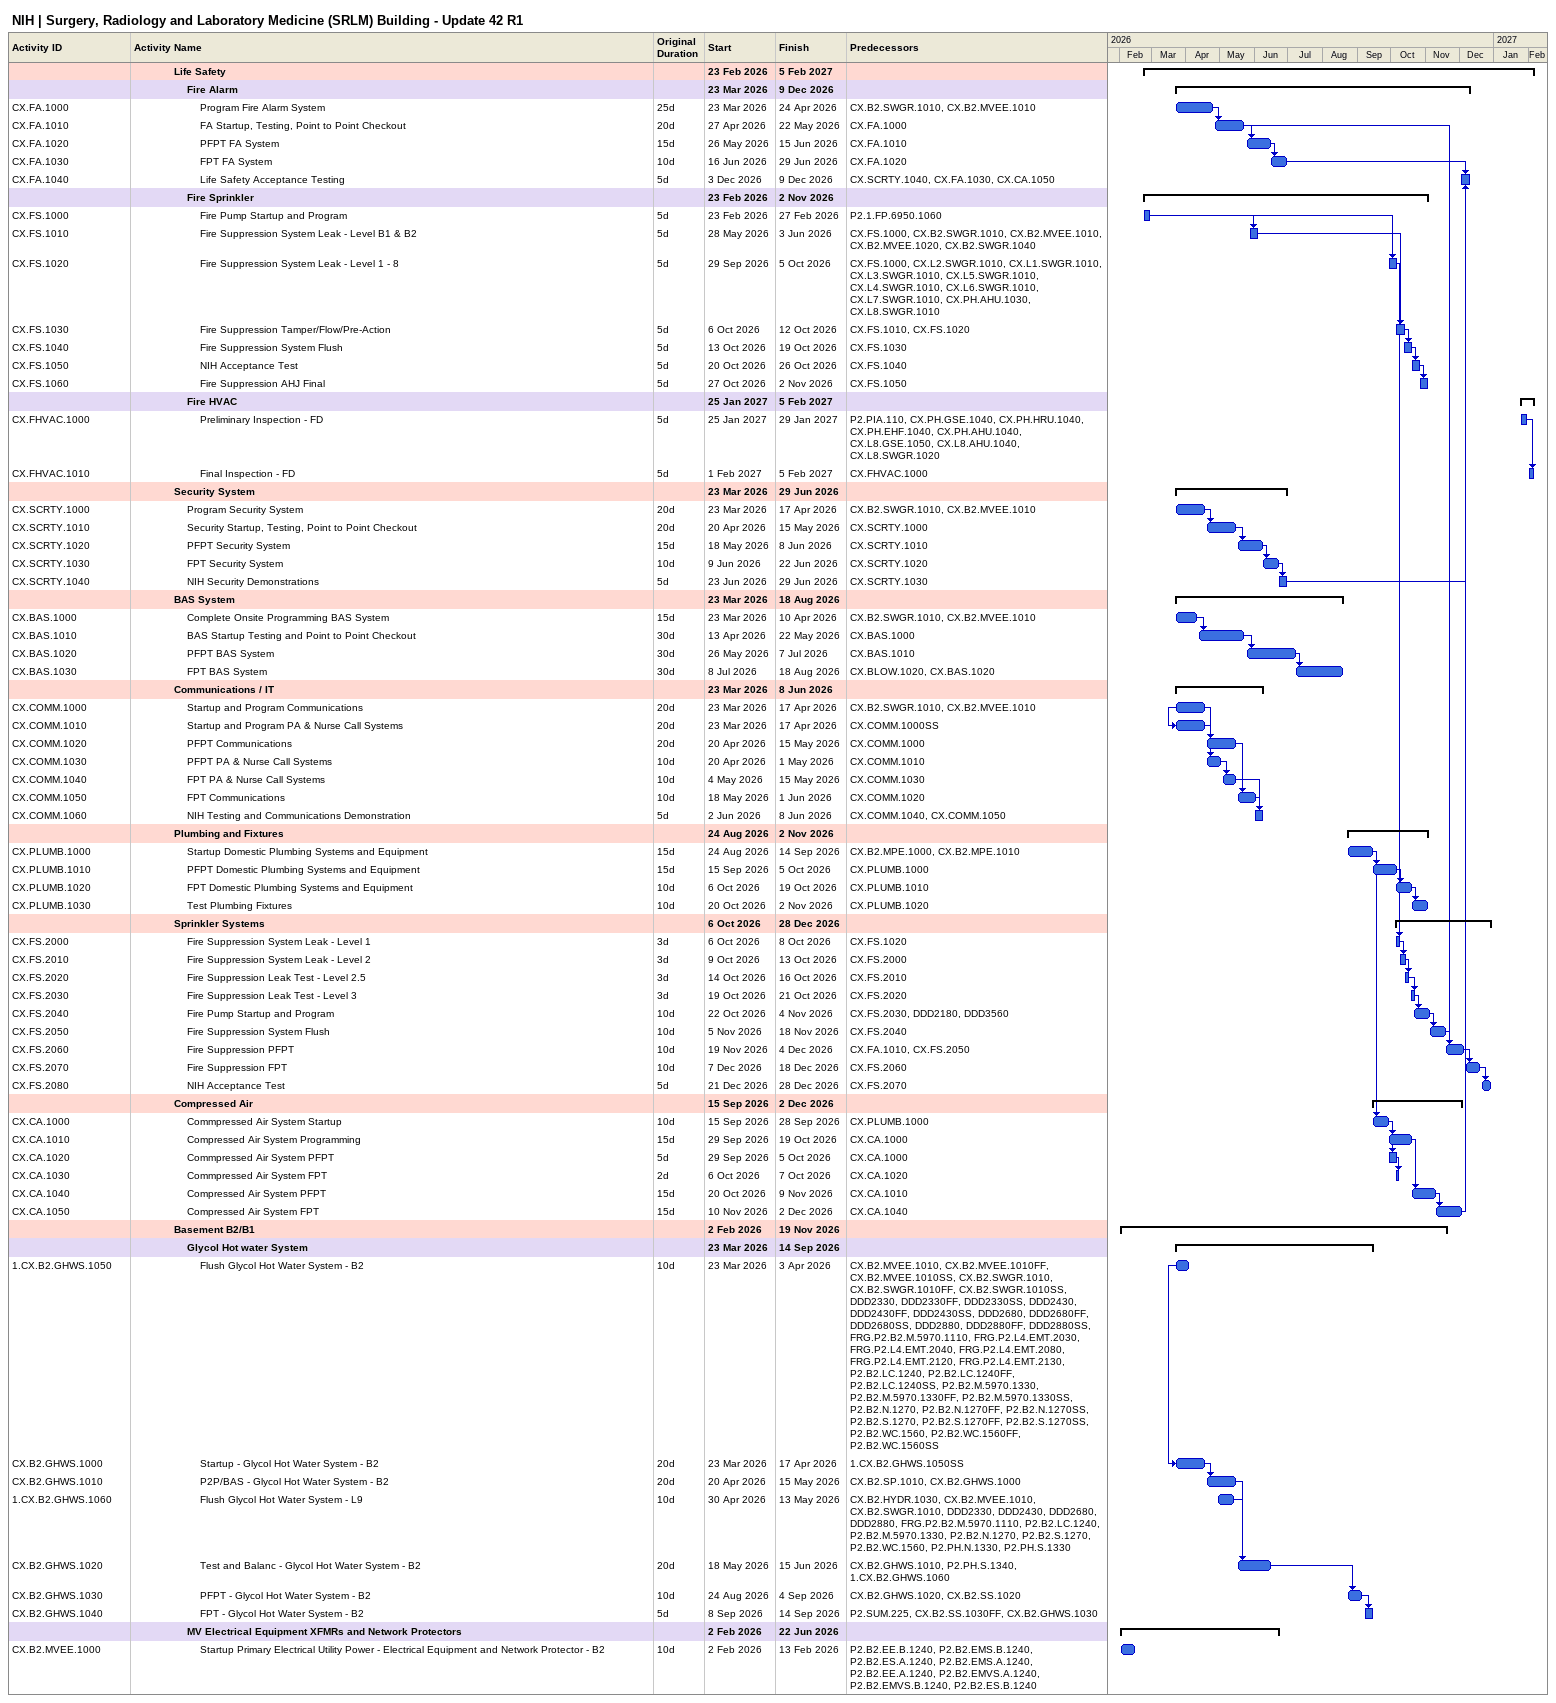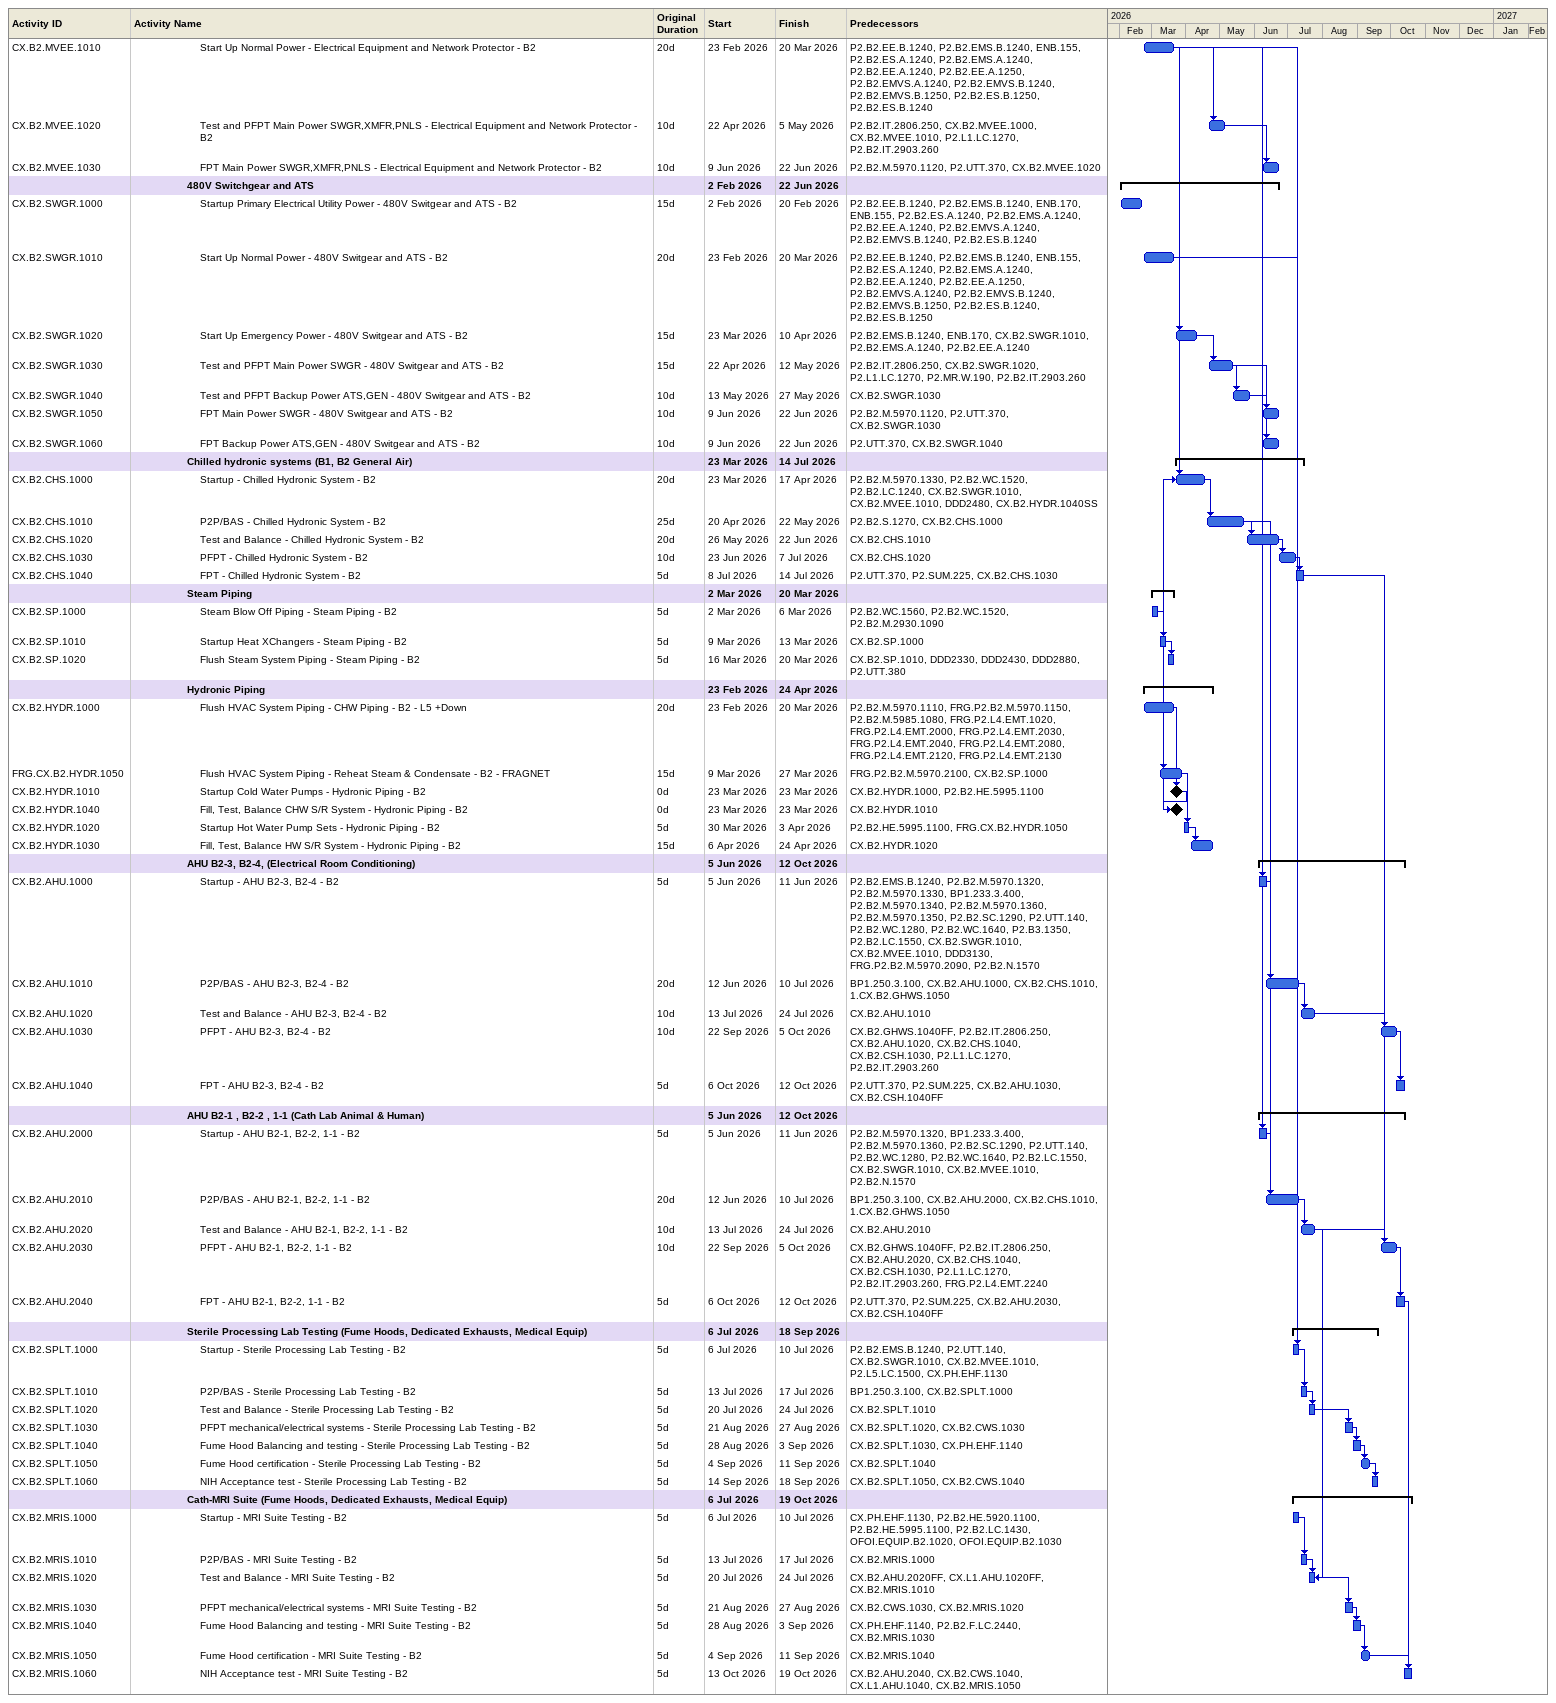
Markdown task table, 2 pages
NIH | Surgery, Radiology and Laboratory Medicine (SRLM) Building - Update 42 R1

| ID | Level | Task | Original duration | Start | Finish | Predecessors |
|---|---|---|---|---|---|---|
|  | 4 | **Life Safety** |  | 2026-02-23 | 2027-02-05 |  |
|  | 5 | **Fire Alarm** |  | 2026-03-23 | 2026-12-09 |  |
| CX.FA.1000 | 6 | Program Fire Alarm System | 25d | 2026-03-23 | 2026-04-24 | CX.B2.SWGR.1010, CX.B2.MVEE.1010 |
| CX.FA.1010 | 6 | FA Startup, Testing, Point to Point Checkout | 20d | 2026-04-27 | 2026-05-22 | CX.FA.1000 |
| CX.FA.1020 | 6 | PFPT FA System | 15d | 2026-05-26 | 2026-06-15 | CX.FA.1010 |
| CX.FA.1030 | 6 | FPT FA System | 10d | 2026-06-16 | 2026-06-29 | CX.FA.1020 |
| CX.FA.1040 | 6 | Life Safety Acceptance Testing | 5d | 2026-12-03 | 2026-12-09 | CX.SCRTY.1040, CX.FA.1030, CX.CA.1050 |
|  | 5 | **Fire Sprinkler** |  | 2026-02-23 | 2026-11-02 |  |
| CX.FS.1000 | 6 | Fire Pump Startup and Program | 5d | 2026-02-23 | 2026-02-27 | P2.1.FP.6950.1060 |
| CX.FS.1010 | 6 | Fire Suppression System Leak - Level B1 & B2 | 5d | 2026-05-28 | 2026-06-03 | CX.FS.1000, CX.B2.SWGR.1010, CX.B2.MVEE.1010, CX.B2.MVEE.1020, CX.B2.SWGR.1040 |
| CX.FS.1020 | 6 | Fire Suppression System Leak - Level 1 - 8 | 5d | 2026-09-29 | 2026-10-05 | CX.FS.1000, CX.L2.SWGR.1010, CX.L1.SWGR.1010, CX.L3.SWGR.1010, CX.L5.SWGR.1010, CX.L4.SWGR.1010, CX.L6.SWGR.1010, CX.L7.SWGR.1010, CX.PH.AHU.1030, CX.L8.SWGR.1010 |
| CX.FS.1030 | 6 | Fire Suppression Tamper/Flow/Pre-Action | 5d | 2026-10-06 | 2026-10-12 | CX.FS.1010, CX.FS.1020 |
| CX.FS.1040 | 6 | Fire Suppression System Flush | 5d | 2026-10-13 | 2026-10-19 | CX.FS.1030 |
| CX.FS.1050 | 6 | NIH Acceptance Test | 5d | 2026-10-20 | 2026-10-26 | CX.FS.1040 |
| CX.FS.1060 | 6 | Fire Suppression AHJ Final | 5d | 2026-10-27 | 2026-11-02 | CX.FS.1050 |
|  | 5 | **Fire HVAC** |  | 2027-01-25 | 2027-02-05 |  |
| CX.FHVAC.1000 | 6 | Preliminary Inspection - FD | 5d | 2027-01-25 | 2027-01-29 | P2.PIA.110, CX.PH.GSE.1040, CX.PH.HRU.1040, CX.PH.EHF.1040, CX.PH.AHU.1040, CX.L8.GSE.1050, CX.L8.AHU.1040, CX.L8.SWGR.1020 |
| CX.FHVAC.1010 | 6 | Final Inspection - FD | 5d | 2027-02-01 | 2027-02-05 | CX.FHVAC.1000 |
|  | 4 | **Security System** |  | 2026-03-23 | 2026-06-29 |  |
| CX.SCRTY.1000 | 5 | Program Security System | 20d | 2026-03-23 | 2026-04-17 | CX.B2.SWGR.1010, CX.B2.MVEE.1010 |
| CX.SCRTY.1010 | 5 | Security Startup, Testing, Point to Point Checkout | 20d | 2026-04-20 | 2026-05-15 | CX.SCRTY.1000 |
| CX.SCRTY.1020 | 5 | PFPT Security System | 15d | 2026-05-18 | 2026-06-08 | CX.SCRTY.1010 |
| CX.SCRTY.1030 | 5 | FPT Security System | 10d | 2026-06-09 | 2026-06-22 | CX.SCRTY.1020 |
| CX.SCRTY.1040 | 5 | NIH Security Demonstrations | 5d | 2026-06-23 | 2026-06-29 | CX.SCRTY.1030 |
|  | 4 | **BAS System** |  | 2026-03-23 | 2026-08-18 |  |
| CX.BAS.1000 | 5 | Complete Onsite Programming BAS System | 15d | 2026-03-23 | 2026-04-10 | CX.B2.SWGR.1010, CX.B2.MVEE.1010 |
| CX.BAS.1010 | 5 | BAS Startup Testing and Point to Point Checkout | 30d | 2026-04-13 | 2026-05-22 | CX.BAS.1000 |
| CX.BAS.1020 | 5 | PFPT BAS System | 30d | 2026-05-26 | 2026-07-07 | CX.BAS.1010 |
| CX.BAS.1030 | 5 | FPT BAS System | 30d | 2026-07-08 | 2026-08-18 | CX.BLOW.1020, CX.BAS.1020 |
|  | 4 | **Communications / IT** |  | 2026-03-23 | 2026-06-08 |  |
| CX.COMM.1000 | 5 | Startup and Program Communications | 20d | 2026-03-23 | 2026-04-17 | CX.B2.SWGR.1010, CX.B2.MVEE.1010 |
| CX.COMM.1010 | 5 | Startup and Program PA & Nurse Call Systems | 20d | 2026-03-23 | 2026-04-17 | CX.COMM.1000SS |
| CX.COMM.1020 | 5 | PFPT Communications | 20d | 2026-04-20 | 2026-05-15 | CX.COMM.1000 |
| CX.COMM.1030 | 5 | PFPT PA & Nurse Call Systems | 10d | 2026-04-20 | 2026-05-01 | CX.COMM.1010 |
| CX.COMM.1040 | 5 | FPT PA & Nurse Call Systems | 10d | 2026-05-04 | 2026-05-15 | CX.COMM.1030 |
| CX.COMM.1050 | 5 | FPT Communications | 10d | 2026-05-18 | 2026-06-01 | CX.COMM.1020 |
| CX.COMM.1060 | 5 | NIH Testing and Communications Demonstration | 5d | 2026-06-02 | 2026-06-08 | CX.COMM.1040, CX.COMM.1050 |
|  | 4 | **Plumbing and Fixtures** |  | 2026-08-24 | 2026-11-02 |  |
| CX.PLUMB.1000 | 5 | Startup Domestic Plumbing Systems and Equipment | 15d | 2026-08-24 | 2026-09-14 | CX.B2.MPE.1000, CX.B2.MPE.1010 |
| CX.PLUMB.1010 | 5 | PFPT Domestic Plumbing Systems and Equipment | 15d | 2026-09-15 | 2026-10-05 | CX.PLUMB.1000 |
| CX.PLUMB.1020 | 5 | FPT Domestic Plumbing Systems and Equipment | 10d | 2026-10-06 | 2026-10-19 | CX.PLUMB.1010 |
| CX.PLUMB.1030 | 5 | Test Plumbing Fixtures | 10d | 2026-10-20 | 2026-11-02 | CX.PLUMB.1020 |
|  | 4 | **Sprinkler Systems** |  | 2026-10-06 | 2026-12-28 |  |
| CX.FS.2000 | 5 | Fire Suppression System Leak - Level 1 | 3d | 2026-10-06 | 2026-10-08 | CX.FS.1020 |
| CX.FS.2010 | 5 | Fire Suppression System Leak - Level 2 | 3d | 2026-10-09 | 2026-10-13 | CX.FS.2000 |
| CX.FS.2020 | 5 | Fire Suppression Leak Test - Level 2.5 | 3d | 2026-10-14 | 2026-10-16 | CX.FS.2010 |
| CX.FS.2030 | 5 | Fire Suppression Leak Test - Level 3 | 3d | 2026-10-19 | 2026-10-21 | CX.FS.2020 |
| CX.FS.2040 | 5 | Fire Pump Startup and Program | 10d | 2026-10-22 | 2026-11-04 | CX.FS.2030, DDD2180, DDD3560 |
| CX.FS.2050 | 5 | Fire Suppression System Flush | 10d | 2026-11-05 | 2026-11-18 | CX.FS.2040 |
| CX.FS.2060 | 5 | Fire Suppression PFPT | 10d | 2026-11-19 | 2026-12-04 | CX.FA.1010, CX.FS.2050 |
| CX.FS.2070 | 5 | Fire Suppression FPT | 10d | 2026-12-07 | 2026-12-18 | CX.FS.2060 |
| CX.FS.2080 | 5 | NIH Acceptance Test | 5d | 2026-12-21 | 2026-12-28 | CX.FS.2070 |
|  | 4 | **Compressed Air** |  | 2026-09-15 | 2026-12-02 |  |
| CX.CA.1000 | 5 | Commpressed Air System Startup | 10d | 2026-09-15 | 2026-09-28 | CX.PLUMB.1000 |
| CX.CA.1010 | 5 | Compressed Air System Programming | 15d | 2026-09-29 | 2026-10-19 | CX.CA.1000 |
| CX.CA.1020 | 5 | Commpressed Air System PFPT | 5d | 2026-09-29 | 2026-10-05 | CX.CA.1000 |
| CX.CA.1030 | 5 | Commpressed Air System FPT | 2d | 2026-10-06 | 2026-10-07 | CX.CA.1020 |
| CX.CA.1040 | 5 | Compressed Air System PFPT | 15d | 2026-10-20 | 2026-11-09 | CX.CA.1010 |
| CX.CA.1050 | 5 | Compressed Air System FPT | 15d | 2026-11-10 | 2026-12-02 | CX.CA.1040 |
|  | 4 | **Basement B2/B1** |  | 2026-02-02 | 2026-11-19 |  |
|  | 5 | **Glycol Hot water System** |  | 2026-03-23 | 2026-09-14 |  |
| 1.CX.B2.GHWS.1050 | 6 | Flush Glycol Hot Water System - B2 | 10d | 2026-03-23 | 2026-04-03 | CX.B2.MVEE.1010, CX.B2.MVEE.1010FF, CX.B2.MVEE.1010SS, CX.B2.SWGR.1010, CX.B2.SWGR.1010FF, CX.B2.SWGR.1010SS, DDD2330, DDD2330FF, DDD2330SS, DDD2430, DDD2430FF, DDD2430SS, DDD2680, DDD2680FF, DDD2680SS, DDD2880, DDD2880FF, DDD2880SS, FRG.P2.B2.M.5970.1110, FRG.P2.L4.EMT.2030, FRG.P2.L4.EMT.2040, FRG.P2.L4.EMT.2080, FRG.P2.L4.EMT.2120, FRG.P2.L4.EMT.2130, P2.B2.LC.1240, P2.B2.LC.1240FF, P2.B2.LC.1240SS, P2.B2.M.5970.1330, P2.B2.M.5970.1330FF, P2.B2.M.5970.1330SS, P2.B2.N.1270, P2.B2.N.1270FF, P2.B2.N.1270SS, P2.B2.S.1270, P2.B2.S.1270FF, P2.B2.S.1270SS, P2.B2.WC.1560, P2.B2.WC.1560FF, P2.B2.WC.1560SS |
| CX.B2.GHWS.1000 | 6 | Startup - Glycol Hot Water System - B2 | 20d | 2026-03-23 | 2026-04-17 | 1.CX.B2.GHWS.1050SS |
| CX.B2.GHWS.1010 | 6 | P2P/BAS - Glycol Hot Water System - B2 | 20d | 2026-04-20 | 2026-05-15 | CX.B2.SP.1010, CX.B2.GHWS.1000 |
| 1.CX.B2.GHWS.1060 | 6 | Flush Glycol Hot Water System - L9 | 10d | 2026-04-30 | 2026-05-13 | CX.B2.HYDR.1030, CX.B2.MVEE.1010, CX.B2.SWGR.1010, DDD2330, DDD2430, DDD2680, DDD2880, FRG.P2.B2.M.5970.1110, P2.B2.LC.1240, P2.B2.M.5970.1330, P2.B2.N.1270, P2.B2.S.1270, P2.B2.WC.1560, P2.PH.N.1330, P2.PH.S.1330 |
| CX.B2.GHWS.1020 | 6 | Test and Balanc - Glycol Hot Water System - B2 | 20d | 2026-05-18 | 2026-06-15 | CX.B2.GHWS.1010, P2.PH.S.1340, 1.CX.B2.GHWS.1060 |
| CX.B2.GHWS.1030 | 6 | PFPT - Glycol Hot Water System - B2 | 10d | 2026-08-24 | 2026-09-04 | CX.B2.GHWS.1020, CX.B2.SS.1020 |
| CX.B2.GHWS.1040 | 6 | FPT - Glycol Hot Water System - B2 | 5d | 2026-09-08 | 2026-09-14 | P2.SUM.225, CX.B2.SS.1030FF, CX.B2.GHWS.1030 |
|  | 5 | **MV Electrical Equipment XFMRs and Network Protectors** |  | 2026-02-02 | 2026-06-22 |  |
| CX.B2.MVEE.1000 | 6 | Startup Primary Electrical Utility Power - Electrical Equipment and Network Protector - B2 | 10d | 2026-02-02 | 2026-02-13 | P2.B2.EE.B.1240, P2.B2.EMS.B.1240, P2.B2.ES.A.1240, P2.B2.EMS.A.1240, P2.B2.EE.A.1240, P2.B2.EMVS.A.1240, P2.B2.EMVS.B.1240, P2.B2.ES.B.1240 |
| CX.B2.MVEE.1010 | 6 | Start Up Normal Power - Electrical Equipment and Network Protector - B2 | 20d | 2026-02-23 | 2026-03-20 | P2.B2.EE.B.1240, P2.B2.EMS.B.1240, ENB.155, P2.B2.ES.A.1240, P2.B2.EMS.A.1240, P2.B2.EE.A.1240, P2.B2.EE.A.1250, P2.B2.EMVS.A.1240, P2.B2.EMVS.B.1240, P2.B2.EMVS.B.1250, P2.B2.ES.B.1250, P2.B2.ES.B.1240 |
| CX.B2.MVEE.1020 | 6 | Test and PFPT Main Power SWGR,XMFR,PNLS - Electrical Equipment and Network Protector - B2 | 10d | 2026-04-22 | 2026-05-05 | P2.B2.IT.2806.250, CX.B2.MVEE.1000, CX.B2.MVEE.1010, P2.L1.LC.1270, P2.B2.IT.2903.260 |
| CX.B2.MVEE.1030 | 6 | FPT Main Power SWGR,XMFR,PNLS - Electrical Equipment and Network Protector - B2 | 10d | 2026-06-09 | 2026-06-22 | P2.B2.M.5970.1120, P2.UTT.370, CX.B2.MVEE.1020 |
|  | 5 | **480V Switchgear and ATS** |  | 2026-02-02 | 2026-06-22 |  |
| CX.B2.SWGR.1000 | 6 | Startup Primary Electrical Utility Power - 480V Switgear and ATS - B2 | 15d | 2026-02-02 | 2026-02-20 | P2.B2.EE.B.1240, P2.B2.EMS.B.1240, ENB.170, ENB.155, P2.B2.ES.A.1240, P2.B2.EMS.A.1240, P2.B2.EE.A.1240, P2.B2.EMVS.A.1240, P2.B2.EMVS.B.1240, P2.B2.ES.B.1240 |
| CX.B2.SWGR.1010 | 6 | Start Up Normal Power - 480V Switgear and ATS - B2 | 20d | 2026-02-23 | 2026-03-20 | P2.B2.EE.B.1240, P2.B2.EMS.B.1240, ENB.155, P2.B2.ES.A.1240, P2.B2.EMS.A.1240, P2.B2.EE.A.1240, P2.B2.EE.A.1250, P2.B2.EMVS.A.1240, P2.B2.EMVS.B.1240, P2.B2.EMVS.B.1250, P2.B2.ES.B.1240, P2.B2.ES.B.1250 |
| CX.B2.SWGR.1020 | 6 | Start Up Emergency Power - 480V Switgear and ATS - B2 | 15d | 2026-03-23 | 2026-04-10 | P2.B2.EMS.B.1240, ENB.170, CX.B2.SWGR.1010, P2.B2.EMS.A.1240, P2.B2.EE.A.1240 |
| CX.B2.SWGR.1030 | 6 | Test and PFPT Main Power SWGR - 480V Switgear and ATS - B2 | 15d | 2026-04-22 | 2026-05-12 | P2.B2.IT.2806.250, CX.B2.SWGR.1020, P2.L1.LC.1270, P2.MR.W.190, P2.B2.IT.2903.260 |
| CX.B2.SWGR.1040 | 6 | Test and PFPT Backup Power ATS,GEN - 480V Switgear and ATS - B2 | 10d | 2026-05-13 | 2026-05-27 | CX.B2.SWGR.1030 |
| CX.B2.SWGR.1050 | 6 | FPT Main Power SWGR - 480V Switgear and ATS - B2 | 10d | 2026-06-09 | 2026-06-22 | P2.B2.M.5970.1120, P2.UTT.370, CX.B2.SWGR.1030 |
| CX.B2.SWGR.1060 | 6 | FPT Backup Power ATS,GEN - 480V Switgear and ATS - B2 | 10d | 2026-06-09 | 2026-06-22 | P2.UTT.370, CX.B2.SWGR.1040 |
|  | 5 | **Chilled hydronic systems (B1, B2 General Air)** |  | 2026-03-23 | 2026-07-14 |  |
| CX.B2.CHS.1000 | 6 | Startup - Chilled Hydronic System - B2 | 20d | 2026-03-23 | 2026-04-17 | P2.B2.M.5970.1330, P2.B2.WC.1520, P2.B2.LC.1240, CX.B2.SWGR.1010, CX.B2.MVEE.1010, DDD2480, CX.B2.HYDR.1040SS |
| CX.B2.CHS.1010 | 6 | P2P/BAS - Chilled Hydronic System - B2 | 25d | 2026-04-20 | 2026-05-22 | P2.B2.S.1270, CX.B2.CHS.1000 |
| CX.B2.CHS.1020 | 6 | Test and Balance - Chilled Hydronic System - B2 | 20d | 2026-05-26 | 2026-06-22 | CX.B2.CHS.1010 |
| CX.B2.CHS.1030 | 6 | PFPT - Chilled Hydronic System - B2 | 10d | 2026-06-23 | 2026-07-07 | CX.B2.CHS.1020 |
| CX.B2.CHS.1040 | 6 | FPT - Chilled Hydronic System - B2 | 5d | 2026-07-08 | 2026-07-14 | P2.UTT.370, P2.SUM.225, CX.B2.CHS.1030 |
|  | 5 | **Steam Piping** |  | 2026-03-02 | 2026-03-20 |  |
| CX.B2.SP.1000 | 6 | Steam Blow Off Piping - Steam Piping - B2 | 5d | 2026-03-02 | 2026-03-06 | P2.B2.WC.1560, P2.B2.WC.1520, P2.B2.M.2930.1090 |
| CX.B2.SP.1010 | 6 | Startup Heat XChangers - Steam Piping - B2 | 5d | 2026-03-09 | 2026-03-13 | CX.B2.SP.1000 |
| CX.B2.SP.1020 | 6 | Flush Steam System Piping - Steam Piping - B2 | 5d | 2026-03-16 | 2026-03-20 | CX.B2.SP.1010, DDD2330, DDD2430, DDD2880, P2.UTT.380 |
|  | 5 | **Hydronic Piping** |  | 2026-02-23 | 2026-04-24 |  |
| CX.B2.HYDR.1000 | 6 | Flush HVAC System Piping - CHW Piping - B2 - L5 +Down | 20d | 2026-02-23 | 2026-03-20 | P2.B2.M.5970.1110, FRG.P2.B2.M.5970.1150, P2.B2.M.5985.1080, FRG.P2.L4.EMT.1020, FRG.P2.L4.EMT.2000, FRG.P2.L4.EMT.2030, FRG.P2.L4.EMT.2040, FRG.P2.L4.EMT.2080, FRG.P2.L4.EMT.2120, FRG.P2.L4.EMT.2130 |
| FRG.CX.B2.HYDR.1050 | 6 | Flush HVAC System Piping - Reheat Steam & Condensate - B2 - FRAGNET | 15d | 2026-03-09 | 2026-03-27 | FRG.P2.B2.M.5970.2100, CX.B2.SP.1000 |
| CX.B2.HYDR.1010 | 6 | Startup Cold Water Pumps - Hydronic Piping - B2 | 0d | 2026-03-23 | 2026-03-23 | CX.B2.HYDR.1000, P2.B2.HE.5995.1100 |
| CX.B2.HYDR.1040 | 6 | Fill, Test, Balance CHW S/R System - Hydronic Piping - B2 | 0d | 2026-03-23 | 2026-03-23 | CX.B2.HYDR.1010 |
| CX.B2.HYDR.1020 | 6 | Startup Hot Water Pump Sets - Hydronic Piping - B2 | 5d | 2026-03-30 | 2026-04-03 | P2.B2.HE.5995.1100, FRG.CX.B2.HYDR.1050 |
| CX.B2.HYDR.1030 | 6 | Fill, Test, Balance HW S/R System - Hydronic Piping - B2 | 15d | 2026-04-06 | 2026-04-24 | CX.B2.HYDR.1020 |
|  | 5 | **AHU B2-3, B2-4, (Electrical Room Conditioning)** |  | 2026-06-05 | 2026-10-12 |  |
| CX.B2.AHU.1000 | 6 | Startup - AHU B2-3, B2-4 - B2 | 5d | 2026-06-05 | 2026-06-11 | P2.B2.EMS.B.1240, P2.B2.M.5970.1320, P2.B2.M.5970.1330, BP1.233.3.400, P2.B2.M.5970.1340, P2.B2.M.5970.1360, P2.B2.M.5970.1350, P2.B2.SC.1290, P2.UTT.140, P2.B2.WC.1280, P2.B2.WC.1640, P2.B3.1350, P2.B2.LC.1550, CX.B2.SWGR.1010, CX.B2.MVEE.1010, DDD3130, FRG.P2.B2.M.5970.2090, P2.B2.N.1570 |
| CX.B2.AHU.1010 | 6 | P2P/BAS - AHU B2-3, B2-4 - B2 | 20d | 2026-06-12 | 2026-07-10 | BP1.250.3.100, CX.B2.AHU.1000, CX.B2.CHS.1010, 1.CX.B2.GHWS.1050 |
| CX.B2.AHU.1020 | 6 | Test and Balance - AHU B2-3, B2-4 - B2 | 10d | 2026-07-13 | 2026-07-24 | CX.B2.AHU.1010 |
| CX.B2.AHU.1030 | 6 | PFPT - AHU B2-3, B2-4 - B2 | 10d | 2026-09-22 | 2026-10-05 | CX.B2.GHWS.1040FF, P2.B2.IT.2806.250, CX.B2.AHU.1020, CX.B2.CHS.1040, CX.B2.CSH.1030, P2.L1.LC.1270, P2.B2.IT.2903.260 |
| CX.B2.AHU.1040 | 6 | FPT - AHU B2-3, B2-4 - B2 | 5d | 2026-10-06 | 2026-10-12 | P2.UTT.370, P2.SUM.225, CX.B2.AHU.1030, CX.B2.CSH.1040FF |
|  | 5 | **AHU B2-1 , B2-2 , 1-1 (Cath Lab Animal & Human)** |  | 2026-06-05 | 2026-10-12 |  |
| CX.B2.AHU.2000 | 6 | Startup - AHU B2-1, B2-2, 1-1 - B2 | 5d | 2026-06-05 | 2026-06-11 | P2.B2.M.5970.1320, BP1.233.3.400, P2.B2.M.5970.1360, P2.B2.SC.1290, P2.UTT.140, P2.B2.WC.1280, P2.B2.WC.1640, P2.B2.LC.1550, CX.B2.SWGR.1010, CX.B2.MVEE.1010, P2.B2.N.1570 |
| CX.B2.AHU.2010 | 6 | P2P/BAS - AHU B2-1, B2-2, 1-1 - B2 | 20d | 2026-06-12 | 2026-07-10 | BP1.250.3.100, CX.B2.AHU.2000, CX.B2.CHS.1010, 1.CX.B2.GHWS.1050 |
| CX.B2.AHU.2020 | 6 | Test and Balance - AHU B2-1, B2-2, 1-1 - B2 | 10d | 2026-07-13 | 2026-07-24 | CX.B2.AHU.2010 |
| CX.B2.AHU.2030 | 6 | PFPT - AHU B2-1, B2-2, 1-1 - B2 | 10d | 2026-09-22 | 2026-10-05 | CX.B2.GHWS.1040FF, P2.B2.IT.2806.250, CX.B2.AHU.2020, CX.B2.CHS.1040, CX.B2.CSH.1030, P2.L1.LC.1270, P2.B2.IT.2903.260, FRG.P2.L4.EMT.2240 |
| CX.B2.AHU.2040 | 6 | FPT - AHU B2-1, B2-2, 1-1 - B2 | 5d | 2026-10-06 | 2026-10-12 | P2.UTT.370, P2.SUM.225, CX.B2.AHU.2030, CX.B2.CSH.1040FF |
|  | 5 | **Sterile Processing Lab Testing (Fume Hoods, Dedicated Exhausts, Medical Equip)** |  | 2026-07-06 | 2026-09-18 |  |
| CX.B2.SPLT.1000 | 6 | Startup - Sterile Processing Lab Testing - B2 | 5d | 2026-07-06 | 2026-07-10 | P2.B2.EMS.B.1240, P2.UTT.140, CX.B2.SWGR.1010, CX.B2.MVEE.1010, P2.L5.LC.1500, CX.PH.EHF.1130 |
| CX.B2.SPLT.1010 | 6 | P2P/BAS - Sterile Processing Lab Testing - B2 | 5d | 2026-07-13 | 2026-07-17 | BP1.250.3.100, CX.B2.SPLT.1000 |
| CX.B2.SPLT.1020 | 6 | Test and Balance - Sterile Processing Lab Testing - B2 | 5d | 2026-07-20 | 2026-07-24 | CX.B2.SPLT.1010 |
| CX.B2.SPLT.1030 | 6 | PFPT mechanical/electrical systems - Sterile Processing Lab Testing - B2 | 5d | 2026-08-21 | 2026-08-27 | CX.B2.SPLT.1020, CX.B2.CWS.1030 |
| CX.B2.SPLT.1040 | 6 | Fume Hood Balancing and testing - Sterile Processing Lab Testing - B2 | 5d | 2026-08-28 | 2026-09-03 | CX.B2.SPLT.1030, CX.PH.EHF.1140 |
| CX.B2.SPLT.1050 | 6 | Fume Hood certification - Sterile Processing Lab Testing - B2 | 5d | 2026-09-04 | 2026-09-11 | CX.B2.SPLT.1040 |
| CX.B2.SPLT.1060 | 6 | NIH Acceptance test - Sterile Processing Lab Testing - B2 | 5d | 2026-09-14 | 2026-09-18 | CX.B2.SPLT.1050, CX.B2.CWS.1040 |
|  | 5 | **Cath-MRI Suite (Fume Hoods, Dedicated Exhausts, Medical Equip)** |  | 2026-07-06 | 2026-10-19 |  |
| CX.B2.MRIS.1000 | 6 | Startup - MRI Suite Testing - B2 | 5d | 2026-07-06 | 2026-07-10 | CX.PH.EHF.1130, P2.B2.HE.5920.1100, P2.B2.HE.5995.1100, P2.B2.LC.1430, OFOI.EQUIP.B2.1020, OFOI.EQUIP.B2.1030 |
| CX.B2.MRIS.1010 | 6 | P2P/BAS - MRI Suite Testing - B2 | 5d | 2026-07-13 | 2026-07-17 | CX.B2.MRIS.1000 |
| CX.B2.MRIS.1020 | 6 | Test and Balance - MRI Suite Testing - B2 | 5d | 2026-07-20 | 2026-07-24 | CX.B2.AHU.2020FF, CX.L1.AHU.1020FF, CX.B2.MRIS.1010 |
| CX.B2.MRIS.1030 | 6 | PFPT mechanical/electrical systems - MRI Suite Testing - B2 | 5d | 2026-08-21 | 2026-08-27 | CX.B2.CWS.1030, CX.B2.MRIS.1020 |
| CX.B2.MRIS.1040 | 6 | Fume Hood Balancing and testing - MRI Suite Testing - B2 | 5d | 2026-08-28 | 2026-09-03 | CX.PH.EHF.1140, P2.B2.F.LC.2440, CX.B2.MRIS.1030 |
| CX.B2.MRIS.1050 | 6 | Fume Hood certification - MRI Suite Testing - B2 | 5d | 2026-09-04 | 2026-09-11 | CX.B2.MRIS.1040 |
| CX.B2.MRIS.1060 | 6 | NIH Acceptance test - MRI Suite Testing - B2 | 5d | 2026-10-13 | 2026-10-19 | CX.B2.AHU.2040, CX.B2.CWS.1040, CX.L1.AHU.1040, CX.B2.MRIS.1050 |
